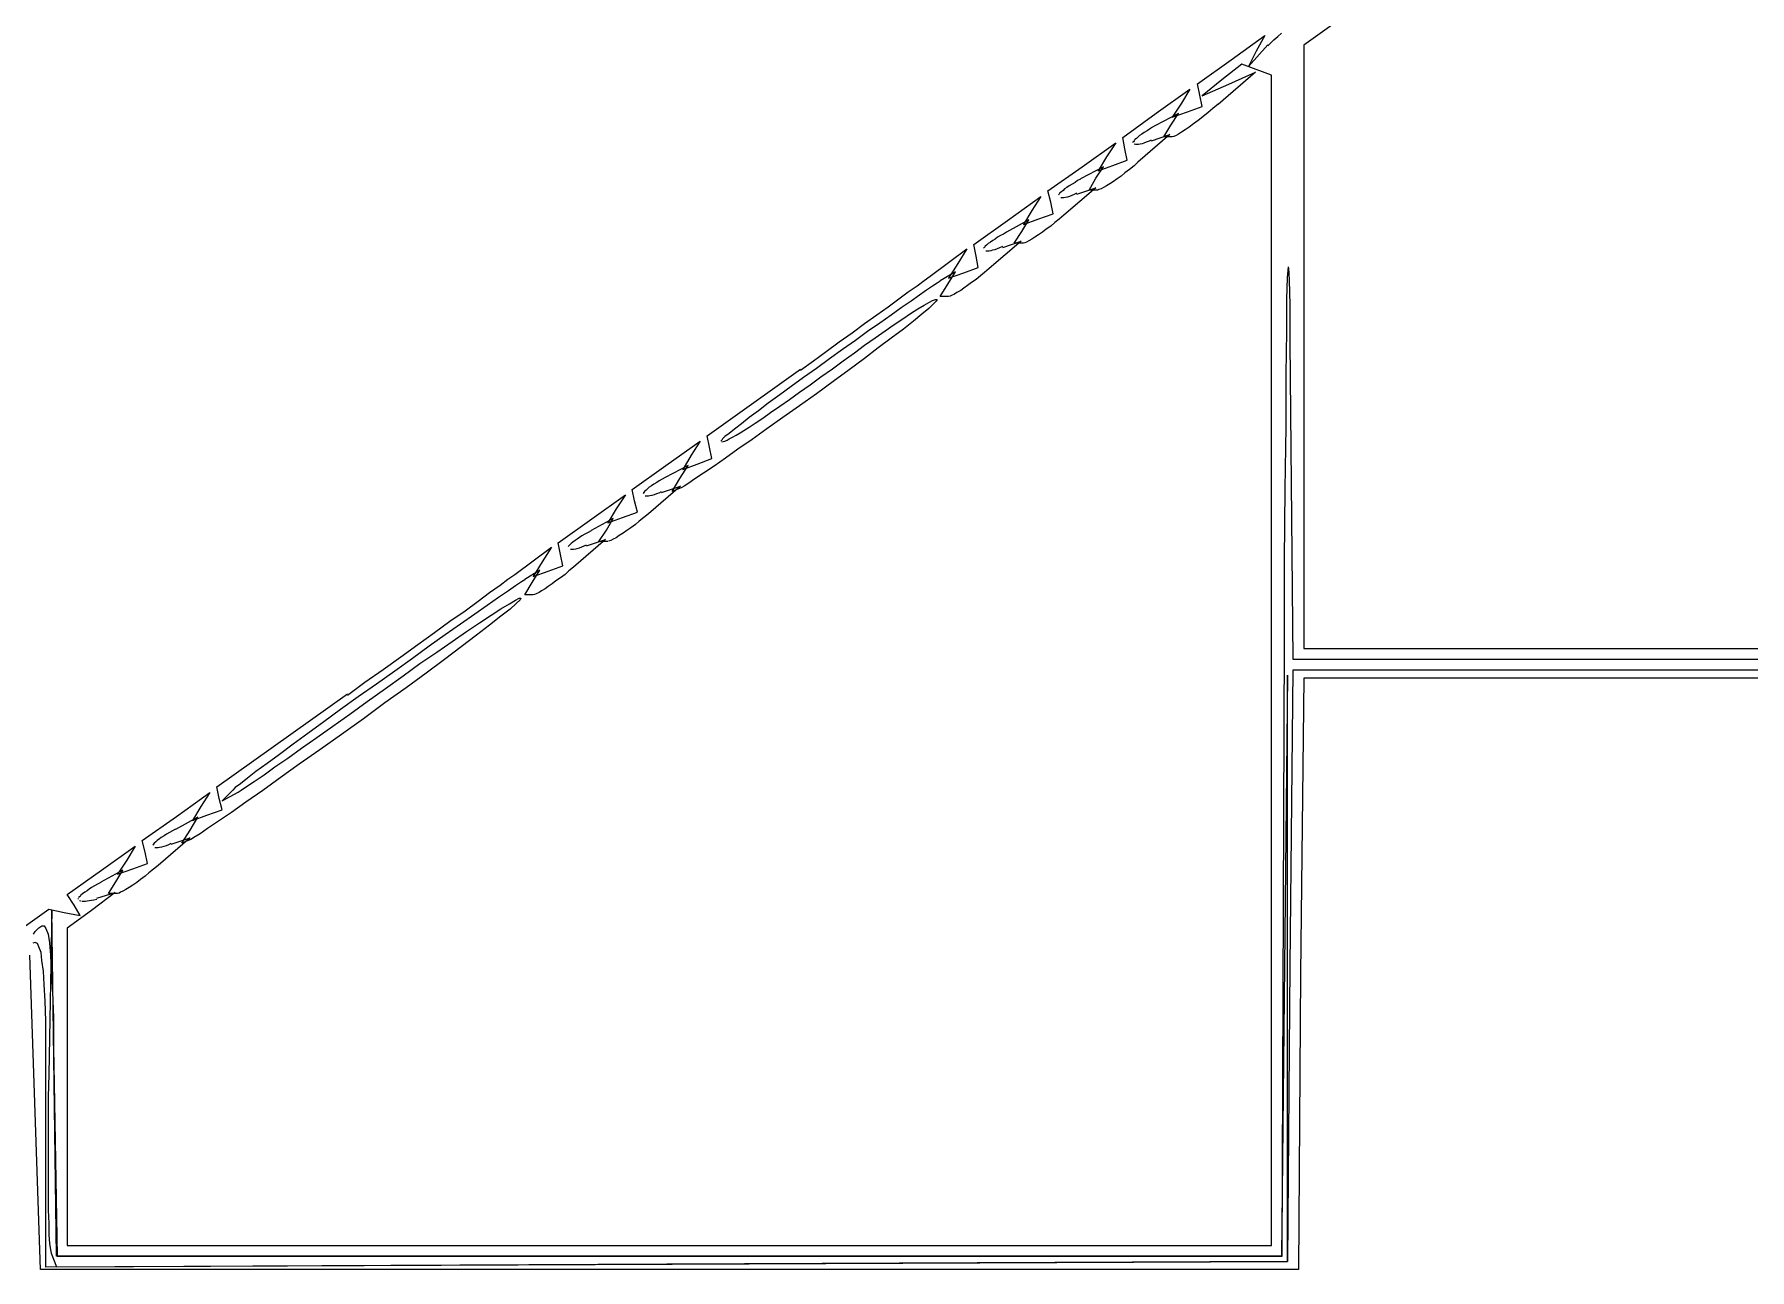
# Model space of a CAD drawing. Extents: x -125 to 152, y -90 to 100.
# Drawn here: x 141.844 to 144.183, y -60.926 to -59.242 of the extents above; entities that cross this region are included whole.
import ezdxf

# ---------------------------------------------------------------- set-up
doc = ezdxf.new("R2010")
doc.units = 0

msp = doc.modelspace()

# ---------------------------------------------------------------- linework, layer by layer
for p, q in [((144.0614, -58.9084), (143.575, -59.2565)), ((143.476, -59.2762), (143.5218, -59.2433)), ((143.4999, -59.2854), (143.526, -59.2559)), ((143.5218, -59.2433), (143.5103, -59.2644)), ((143.526, -59.2575), (143.5302, -59.2533)), ((143.5302, -59.2533), (143.5343, -59.249)), ((143.5343, -59.249), (143.5395, -59.2445)), ((143.5395, -59.2445), (143.5447, -59.2399)), ((143.575, -59.2565), (143.575, -59.6678)), ((143.4301, -59.3091), (143.476, -59.2762)), ((143.4906, -59.2821), (143.4635, -59.3039)), ((143.5103, -59.2898), (143.4906, -59.2821)), ((143.5103, -59.2644), (143.4999, -59.2854)), ((143.4635, -59.3039), (143.4364, -59.3256)), ((143.5093, -59.2931), (143.4583, -59.3372)), ((143.4729, -59.3094), (143.5093, -59.2931)), ((143.5312, -59.2975), (143.5103, -59.2898)), ((143.5312, -60.0953), (143.5312, -59.2975)), ((143.3739, -59.3493), (143.4197, -59.3165)), ((143.4197, -59.3165), (143.4083, -59.3356)), ((143.4333, -59.3246), (143.4301, -59.3091)), ((143.4364, -59.3401), (143.4333, -59.3246)), ((143.4364, -59.3256), (143.4729, -59.3094)), ((143.3281, -59.3822), (143.3739, -59.3493)), ((143.4041, -59.3495), (143.3729, -59.3661)), ((143.3937, -59.3654), (143.4041, -59.3495)), ((143.4083, -59.3356), (143.3958, -59.3548)), ((143.3958, -59.3548), (143.4166, -59.3475)), ((143.4166, -59.3475), (143.4364, -59.3401)), ((143.4374, -59.354), (143.4312, -59.3591)), ((143.4447, -59.3484), (143.4374, -59.354)), ((143.451, -59.3427), (143.4447, -59.3484)), ((143.4583, -59.3368), (143.451, -59.3427)), ((143.3926, -59.3783), (143.3489, -59.4158)), ((143.3541, -59.3776), (143.351, -59.3797)), ((143.3572, -59.3754), (143.3541, -59.3776)), ((143.3614, -59.3731), (143.3572, -59.3754)), ((143.3645, -59.3708), (143.3614, -59.3731)), ((143.3687, -59.3684), (143.3645, -59.3708)), ((143.3676, -59.3868), (143.3926, -59.3783)), ((143.3729, -59.3661), (143.3687, -59.3684)), ((143.3843, -59.3812), (143.3937, -59.3654)), ((143.4041, -59.3776), (143.401, -59.3796)), ((143.4083, -59.375), (143.4041, -59.3776)), ((143.4135, -59.3718), (143.4083, -59.375)), ((143.4187, -59.368), (143.4135, -59.3718)), ((143.4249, -59.3638), (143.4187, -59.368)), ((143.4312, -59.3591), (143.4249, -59.3638)), ((143.2729, -59.4224), (143.3187, -59.3895)), ((143.3187, -59.3895), (143.3062, -59.4087)), ((143.3312, -59.3976), (143.3281, -59.3822)), ((143.3343, -59.4131), (143.3312, -59.3976)), ((143.3427, -59.388), (143.3416, -59.3891)), ((143.3437, -59.3868), (143.3427, -59.388)), ((143.3447, -59.3852), (143.3437, -59.3868)), ((143.3437, -59.391), (143.3458, -59.3914)), ((143.3468, -59.3835), (143.3447, -59.3852)), ((143.3458, -59.3914), (143.3479, -59.3915)), ((143.3489, -59.3817), (143.3468, -59.3835)), ((143.3479, -59.3915), (143.3499, -59.3913)), ((143.351, -59.3797), (143.3489, -59.3817)), ((143.3499, -59.3913), (143.352, -59.3909)), ((143.352, -59.3909), (143.3552, -59.3903)), ((143.3552, -59.3903), (143.3572, -59.3895)), ((143.3572, -59.3895), (143.3604, -59.3883)), ((143.3604, -59.3883), (143.3645, -59.387)), ((143.3645, -59.387), (143.3676, -59.3853)), ((143.3958, -59.3812), (143.3843, -59.3812)), ((143.3979, -59.3808), (143.3958, -59.3812)), ((143.401, -59.3796), (143.3979, -59.3808)), ((143.226, -59.4552), (143.2729, -59.4224)), ((143.302, -59.4221), (143.2708, -59.4386)), ((143.2916, -59.4379), (143.302, -59.4221)), ((143.3062, -59.4087), (143.2947, -59.4279)), ((143.2947, -59.4279), (143.3145, -59.4205)), ((143.3145, -59.4205), (143.3343, -59.4131)), ((143.3437, -59.4209), (143.3374, -59.4258)), ((143.3489, -59.4158), (143.3437, -59.4209)), ((143.2552, -59.448), (143.252, -59.4503)), ((143.2593, -59.4458), (143.2552, -59.448)), ((143.2635, -59.4435), (143.2593, -59.4458)), ((143.2666, -59.4411), (143.2635, -59.4435)), ((143.2708, -59.4389), (143.2666, -59.4411)), ((143.2822, -59.4539), (143.2916, -59.4379)), ((143.3062, -59.4484), (143.302, -59.4506)), ((143.3104, -59.4456), (143.3062, -59.4484)), ((143.3156, -59.4424), (143.3104, -59.4456)), ((143.3208, -59.4388), (143.3156, -59.4424)), ((143.326, -59.4348), (143.3208, -59.4388)), ((143.3312, -59.4304), (143.326, -59.4348)), ((143.3374, -59.4258), (143.3312, -59.4304)), ((143.1708, -59.4955), (143.2166, -59.4626)), ((143.2166, -59.4626), (143.2041, -59.4818)), ((143.2302, -59.4707), (143.226, -59.4552)), ((143.2333, -59.4863), (143.2302, -59.4707)), ((143.2416, -59.4594), (143.2406, -59.4607)), ((143.2406, -59.4607), (143.2406, -59.4607)), ((143.2426, -59.4579), (143.2416, -59.4594)), ((143.2447, -59.4562), (143.2426, -59.4579)), ((143.2437, -59.464), (143.2458, -59.4641)), ((143.2468, -59.4544), (143.2447, -59.4562)), ((143.2458, -59.4641), (143.2479, -59.464)), ((143.2489, -59.4524), (143.2468, -59.4544)), ((143.2916, -59.451), (143.2479, -59.4884)), ((143.2479, -59.464), (143.2499, -59.4635)), ((143.252, -59.4503), (143.2489, -59.4524)), ((143.2499, -59.4635), (143.2531, -59.463)), ((143.2531, -59.463), (143.2562, -59.4622)), ((143.2562, -59.4622), (143.2593, -59.461)), ((143.2593, -59.461), (143.2625, -59.4596)), ((143.2625, -59.4596), (143.2656, -59.4579)), ((143.2656, -59.4595), (143.2916, -59.451)), ((143.2937, -59.4539), (143.2822, -59.4539)), ((143.2958, -59.4534), (143.2937, -59.4539)), ((143.2989, -59.4523), (143.2958, -59.4534)), ((143.302, -59.4506), (143.2989, -59.4523)), ((143.1249, -59.5283), (143.1708, -59.4955)), ((143.2, -59.4947), (143.1697, -59.5114)), ((143.1906, -59.5106), (143.2, -59.4947)), ((143.2041, -59.4818), (143.1927, -59.501)), ((143.1927, -59.501), (143.2124, -59.4936)), ((143.2124, -59.4936), (143.2333, -59.4863)), ((143.2416, -59.4935), (143.2354, -59.4984)), ((143.2479, -59.4884), (143.2416, -59.4935)), ((143.1572, -59.5184), (143.1541, -59.5207)), ((143.1614, -59.5161), (143.1572, -59.5184)), ((143.1656, -59.5139), (143.1614, -59.5161)), ((143.1697, -59.5115), (143.1656, -59.5139)), ((143.1801, -59.5265), (143.1906, -59.5106)), ((143.2083, -59.5183), (143.2041, -59.521)), ((143.2135, -59.5151), (143.2083, -59.5183)), ((143.2187, -59.5115), (143.2135, -59.5151)), ((143.2239, -59.5074), (143.2187, -59.5115)), ((143.2302, -59.503), (143.2239, -59.5074)), ((143.2354, -59.4984), (143.2302, -59.503)), ((143.0656, -59.5714), (143.1156, -59.5343)), ((143.1156, -59.5343), (143.1031, -59.5542)), ((143.1281, -59.5439), (143.1249, -59.5283)), ((143.1395, -59.5321), (143.1385, -59.5333)), ((143.1385, -59.5333), (143.1385, -59.5333)), ((143.1406, -59.5305), (143.1395, -59.5321)), ((143.1426, -59.5289), (143.1406, -59.5305)), ((143.1416, -59.5367), (143.1437, -59.5368)), ((143.1447, -59.527), (143.1426, -59.5289)), ((143.1437, -59.5368), (143.1458, -59.5367)), ((143.1479, -59.525), (143.1447, -59.527)), ((143.1895, -59.5236), (143.1458, -59.5611)), ((143.1458, -59.5367), (143.1489, -59.5362)), ((143.151, -59.5229), (143.1479, -59.525)), ((143.1489, -59.5362), (143.151, -59.5356)), ((143.1541, -59.5207), (143.151, -59.5229)), ((143.151, -59.5356), (143.1541, -59.5348)), ((143.1541, -59.5348), (143.1572, -59.5337)), ((143.1572, -59.5337), (143.1604, -59.5323)), ((143.1604, -59.5323), (143.1645, -59.5306)), ((143.1645, -59.5321), (143.1895, -59.5236)), ((143.1927, -59.5265), (143.1801, -59.5265)), ((143.1947, -59.526), (143.1927, -59.5265)), ((143.1968, -59.525), (143.1947, -59.526)), ((143.2, -59.5233), (143.1968, -59.525)), ((143.2041, -59.521), (143.2, -59.5233)), ((143.0999, -59.5655), (143.0791, -59.5777)), ((143.0895, -59.5822), (143.0999, -59.5655)), ((143.1031, -59.5542), (143.0906, -59.5741)), ((143.1114, -59.5667), (143.1312, -59.5594)), ((143.1312, -59.5594), (143.1281, -59.5439)), ((143.1458, -59.5611), (143.1395, -59.5662)), ((143.5531, -59.5731), (143.5541, -59.5586)), ((143.5541, -59.5586), (143.5541, -59.5586)), ((143.5541, -59.5598), (143.5551, -59.5769)), ((143.0354, -59.5929), (143.0479, -59.5845)), ((143.0479, -59.5845), (143.0572, -59.5772)), ((143.0572, -59.5772), (143.0656, -59.5714)), ((143.0687, -59.585), (143.0604, -59.5905)), ((143.075, -59.5809), (143.0687, -59.585)), ((143.0791, -59.5784), (143.075, -59.5809)), ((143.0791, -59.5992), (143.0895, -59.5822)), ((143.0906, -59.5741), (143.1114, -59.5667)), ((143.1114, -59.5878), (143.1072, -59.5909)), ((143.1166, -59.5842), (143.1114, -59.5878)), ((143.1218, -59.5801), (143.1166, -59.5842)), ((143.1281, -59.5757), (143.1218, -59.5801)), ((143.1343, -59.5711), (143.1281, -59.5757)), ((143.1395, -59.5662), (143.1343, -59.5711)), ((143.552, -59.6026), (143.5531, -59.5731)), ((143.5551, -59.5769), (143.5562, -59.6106)), ((143.0083, -59.613), (143.0229, -59.6025)), ((143.0229, -59.6025), (143.0354, -59.5929)), ((143.0395, -59.6054), (143.026, -59.6146)), ((143.051, -59.5974), (143.0395, -59.6054)), ((143.0489, -59.6161), (143.0572, -59.6111)), ((143.0604, -59.5905), (143.051, -59.5974)), ((143.0572, -59.6111), (143.0635, -59.6073)), ((143.0635, -59.6073), (143.0687, -59.6046)), ((143.0697, -59.6094), (143.0635, -59.6154)), ((143.0687, -59.6046), (143.0728, -59.6032)), ((143.0739, -59.6053), (143.0697, -59.6094)), ((143.0728, -59.6032), (143.075, -59.6033)), ((143.075, -59.6033), (143.0739, -59.6053)), ((143.0906, -59.5992), (143.0791, -59.5992)), ((143.0927, -59.5987), (143.0906, -59.5992)), ((143.0947, -59.5976), (143.0927, -59.5987)), ((143.0989, -59.5959), (143.0947, -59.5976)), ((143.102, -59.5938), (143.0989, -59.5959)), ((143.1072, -59.5909), (143.102, -59.5938)), ((143.552, -59.6467), (143.552, -59.6026)), ((143.5562, -59.6106), (143.5562, -59.6614)), ((142.9593, -59.6485), (142.976, -59.6361)), ((142.976, -59.6361), (142.9926, -59.6243)), ((142.9968, -59.6354), (142.9802, -59.647)), ((142.9926, -59.6243), (143.0083, -59.613)), ((143.0125, -59.6246), (142.9968, -59.6354)), ((143.026, -59.6146), (143.0125, -59.6246)), ((143.0166, -59.6373), (143.0281, -59.6294)), ((143.0281, -59.6294), (143.0385, -59.6223)), ((143.0427, -59.6327), (143.0291, -59.6435)), ((143.0385, -59.6223), (143.0489, -59.6161)), ((143.0541, -59.6232), (143.0427, -59.6327)), ((143.0635, -59.6154), (143.0541, -59.6232)), ((142.9416, -59.6611), (142.9593, -59.6485)), ((142.9635, -59.6591), (142.9458, -59.6715)), ((142.9802, -59.647), (142.9635, -59.6591)), ((142.976, -59.6655), (142.9906, -59.6554)), ((142.9906, -59.6554), (143.0041, -59.646)), ((143.0125, -59.6558), (142.9947, -59.6692)), ((143.0041, -59.646), (143.0166, -59.6373)), ((143.0291, -59.6435), (143.0125, -59.6558)), ((143.551, -59.7048), (143.552, -59.6467)), ((142.9062, -59.6868), (142.9239, -59.674)), ((142.9239, -59.674), (142.9416, -59.6611)), ((142.9458, -59.6715), (142.9281, -59.6843)), ((142.9468, -59.687), (142.9624, -59.676)), ((142.9624, -59.676), (142.976, -59.6655)), ((142.9947, -59.6692), (142.976, -59.6836)), ((143.5562, -59.6614), (143.5604, -60.0938)), ((143.575, -59.6678), (143.575, -60.0792)), ((142.7614, -59.7891), (142.8885, -59.6983)), ((142.8885, -59.6994), (142.9062, -59.6868)), ((142.9104, -59.6971), (142.8926, -59.7096)), ((142.9281, -59.6843), (142.9104, -59.6971)), ((142.9166, -59.7086), (142.9322, -59.6978)), ((142.9322, -59.6978), (142.9468, -59.687)), ((142.9551, -59.699), (142.9333, -59.715)), ((142.976, -59.6836), (142.9551, -59.699)), ((143.551, -59.7766), (143.551, -59.7048)), ((142.876, -59.7218), (142.8604, -59.7334)), ((142.8739, -59.7395), (142.8875, -59.7296)), ((142.8926, -59.7096), (142.876, -59.7218)), ((142.8875, -59.7296), (142.902, -59.7194)), ((142.902, -59.7194), (142.9166, -59.7086)), ((142.9333, -59.715), (142.9104, -59.7316)), ((142.8447, -59.7445), (142.8312, -59.7548)), ((142.8604, -59.7334), (142.8447, -59.7445)), ((142.8479, -59.7572), (142.8604, -59.7487)), ((142.8604, -59.7487), (142.8739, -59.7395)), ((142.8875, -59.7481), (142.8645, -59.7642)), ((142.9104, -59.7316), (142.8875, -59.7481)), ((142.8083, -59.7725), (142.7989, -59.7798)), ((142.8187, -59.7642), (142.8083, -59.7725)), ((142.8312, -59.7548), (142.8187, -59.7642)), ((142.8187, -59.7772), (142.827, -59.7716)), ((142.827, -59.7716), (142.8374, -59.7649)), ((142.8374, -59.7649), (142.8479, -59.7572)), ((142.8645, -59.7642), (142.8427, -59.7795)), ((143.5499, -59.8614), (143.551, -59.7766)), ((142.7051, -59.8294), (142.752, -59.7965)), ((142.752, -59.7965), (142.7395, -59.8156)), ((142.7645, -59.8046), (142.7614, -59.7891)), ((142.7812, -59.795), (142.7802, -59.7962)), ((142.7802, -59.7962), (142.7802, -59.7962)), ((142.7822, -59.7931), (142.7812, -59.795)), ((142.7812, -59.7973), (142.7833, -59.797)), ((142.7854, -59.7902), (142.7822, -59.7931)), ((142.7833, -59.797), (142.7854, -59.7962)), ((142.7916, -59.7857), (142.7854, -59.7902)), ((142.7854, -59.7962), (142.7885, -59.795)), ((142.7885, -59.795), (142.7916, -59.7932)), ((142.7989, -59.7798), (142.7916, -59.7857)), ((142.7916, -59.7932), (142.7958, -59.791)), ((142.7958, -59.791), (142.801, -59.7883)), ((142.801, -59.7883), (142.8062, -59.7852)), ((142.8228, -59.794), (142.8031, -59.8074)), ((142.8062, -59.7852), (142.8114, -59.7817)), ((142.8114, -59.7816), (142.8187, -59.7772)), ((142.8427, -59.7795), (142.8228, -59.794)), ((142.7395, -59.8156), (142.7281, -59.8349)), ((142.7479, -59.8275), (142.7676, -59.8201)), ((142.7676, -59.8201), (142.7645, -59.8046)), ((142.7864, -59.8196), (142.7708, -59.8305)), ((142.8031, -59.8074), (142.7864, -59.8196)), ((142.6593, -59.8622), (142.7051, -59.8294)), ((142.7041, -59.8457), (142.7, -59.848)), ((142.7354, -59.8296), (142.7041, -59.8461)), ((142.7239, -59.8473), (142.7354, -59.8296)), ((142.7281, -59.8349), (142.7479, -59.8275)), ((142.7562, -59.8399), (142.7447, -59.8477)), ((142.7708, -59.8305), (142.7562, -59.8399)), ((142.6041, -59.9024), (142.6499, -59.8696)), ((142.6499, -59.8696), (142.6375, -59.8887)), ((142.6624, -59.8777), (142.6593, -59.8622)), ((142.675, -59.8662), (142.6739, -59.8676)), ((142.6739, -59.8676), (142.6739, -59.8676)), ((142.676, -59.8648), (142.675, -59.8662)), ((142.6781, -59.8631), (142.676, -59.8648)), ((142.6801, -59.8612), (142.6781, -59.8631)), ((142.6822, -59.8593), (142.6801, -59.8612)), ((142.7249, -59.8579), (142.6812, -59.8953)), ((142.6854, -59.8572), (142.6822, -59.8593)), ((142.6833, -59.8705), (142.6864, -59.8699)), ((142.6885, -59.855), (142.6854, -59.8572)), ((142.6864, -59.8699), (142.6895, -59.8691)), ((142.6927, -59.8527), (142.6885, -59.855)), ((142.6895, -59.8691), (142.6927, -59.8679)), ((142.6958, -59.8504), (142.6927, -59.8527)), ((142.6927, -59.8679), (142.6958, -59.8666)), ((142.7, -59.848), (142.6958, -59.8504)), ((142.6958, -59.8666), (142.6989, -59.8649)), ((142.6989, -59.8664), (142.7249, -59.8579)), ((142.7135, -59.865), (142.7239, -59.8473)), ((142.727, -59.8595), (142.7135, -59.865)), ((142.7302, -59.8576), (142.727, -59.8595)), ((142.7364, -59.8536), (142.7302, -59.8576)), ((142.7447, -59.8477), (142.7364, -59.8536)), ((143.5489, -59.9587), (143.5499, -59.8614)), ((142.6375, -59.8887), (142.626, -59.9079)), ((142.6458, -59.9005), (142.6666, -59.8932)), ((142.6666, -59.8932), (142.6624, -59.8777)), ((142.677, -59.8708), (142.6791, -59.8709)), ((142.6791, -59.8709), (142.6812, -59.8708)), ((142.6812, -59.8708), (142.6833, -59.8705)), ((142.5583, -59.9352), (142.6041, -59.9024)), ((142.6333, -59.9016), (142.6031, -59.9182)), ((142.6239, -59.9175), (142.6333, -59.9016)), ((142.626, -59.9079), (142.6458, -59.9005)), ((142.6572, -59.9144), (142.652, -59.9183)), ((142.6635, -59.91), (142.6572, -59.9144)), ((142.6687, -59.9053), (142.6635, -59.91)), ((142.675, -59.9005), (142.6687, -59.9053)), ((142.6812, -59.8954), (142.675, -59.9005)), ((142.5614, -59.9507), (142.5583, -59.9352)), ((142.5728, -59.939), (142.5718, -59.9402)), ((142.5718, -59.9402), (142.5718, -59.9402)), ((142.5739, -59.9375), (142.5728, -59.939)), ((142.576, -59.9358), (142.5739, -59.9375)), ((142.5781, -59.934), (142.576, -59.9358)), ((142.5812, -59.932), (142.5781, -59.934)), ((142.6229, -59.9305), (142.5791, -59.968)), ((142.5843, -59.9298), (142.5812, -59.932)), ((142.5874, -59.9276), (142.5843, -59.9298)), ((142.5906, -59.9254), (142.5874, -59.9276)), ((142.5947, -59.923), (142.5906, -59.9254)), ((142.5906, -59.9406), (142.5937, -59.9392)), ((142.5937, -59.9392), (142.5968, -59.9375)), ((142.5989, -59.9207), (142.5947, -59.923)), ((142.5968, -59.9391), (142.6229, -59.9305)), ((142.6031, -59.9184), (142.5989, -59.9207)), ((142.6135, -59.9333), (142.6239, -59.9175)), ((142.626, -59.9333), (142.6135, -59.9333)), ((142.6302, -59.9319), (142.627, -59.9329)), ((142.627, -59.9329), (142.627, -59.9329)), ((142.6333, -59.9302), (142.6302, -59.9319)), ((142.6375, -59.928), (142.6333, -59.9302)), ((142.6416, -59.9252), (142.6375, -59.928)), ((142.6468, -59.922), (142.6416, -59.9252)), ((142.652, -59.9183), (142.6468, -59.922)), ((142.4989, -59.9783), (142.5489, -59.9411)), ((142.5364, -59.961), (142.5239, -59.981)), ((142.5489, -59.9411), (142.5364, -59.961)), ((142.5645, -59.9662), (142.5614, -59.9507)), ((142.575, -59.9435), (142.577, -59.9436)), ((142.577, -59.9436), (142.5791, -59.9435)), ((142.5791, -59.9435), (142.5822, -59.9431)), ((142.5822, -59.9431), (142.5843, -59.9426)), ((142.5843, -59.9426), (142.5874, -59.9417)), ((142.5874, -59.9417), (142.5906, -59.9406)), ((143.5489, -60.0683), (143.5489, -59.9587)), ((142.4791, -59.9927), (142.4895, -59.9846)), ((142.4895, -59.9846), (142.4989, -59.9783)), ((142.5125, -59.9854), (142.5083, -59.9883)), ((142.5333, -59.9724), (142.5125, -59.985)), ((142.5229, -59.9891), (142.5333, -59.9724)), ((142.5239, -59.981), (142.5447, -59.9736)), ((142.5447, -59.9736), (142.5645, -59.9662)), ((142.5551, -59.987), (142.55, -59.991)), ((142.5614, -59.9826), (142.5551, -59.987)), ((142.5677, -59.978), (142.5614, -59.9826)), ((142.5728, -59.9731), (142.5677, -59.978)), ((142.5791, -59.968), (142.5728, -59.9731)), ((142.4489, -60.0145), (142.4645, -60.0028)), ((142.477, -60.0095), (142.4614, -60.0202)), ((142.4645, -60.0028), (142.4791, -59.9927)), ((142.4906, -60.0005), (142.477, -60.0095)), ((142.4999, -59.9934), (142.4906, -60.0005)), ((142.5083, -59.9883), (142.4999, -59.9934)), ((142.4999, -60.0132), (142.5052, -60.0105)), ((142.5052, -60.0105), (142.5072, -60.0102)), ((142.5072, -60.0102), (142.5062, -60.0125)), ((142.5125, -60.006), (142.5229, -59.9891)), ((142.5239, -60.006), (142.5125, -60.006)), ((142.526, -60.0056), (142.5239, -60.006)), ((142.5281, -60.0046), (142.526, -60.0056)), ((142.5322, -60.0029), (142.5281, -60.0046)), ((142.5354, -60.0006), (142.5322, -60.0029)), ((142.5406, -59.9979), (142.5354, -60.0006)), ((142.5447, -59.9947), (142.5406, -59.9979)), ((142.55, -59.991), (142.5447, -59.9947)), ((142.4104, -60.0419), (142.4312, -60.0276)), ((142.4447, -60.0323), (142.425, -60.0458)), ((142.4312, -60.0276), (142.4489, -60.0145)), ((142.4614, -60.0202), (142.4447, -60.0323)), ((142.451, -60.044), (142.4666, -60.0336)), ((142.4666, -60.0336), (142.4802, -60.0249)), ((142.4802, -60.0249), (142.4916, -60.018)), ((142.4926, -60.0252), (142.4802, -60.0351)), ((142.4916, -60.018), (142.4999, -60.0132)), ((142.501, -60.0176), (142.4926, -60.0252)), ((142.5062, -60.0125), (142.501, -60.0176)), ((142.3666, -60.0734), (142.3895, -60.0573)), ((142.3895, -60.0573), (142.4104, -60.0419)), ((142.425, -60.0458), (142.4041, -60.0605)), ((142.4135, -60.0693), (142.4333, -60.0559)), ((142.4333, -60.0559), (142.451, -60.044)), ((142.4645, -60.0471), (142.4468, -60.0611)), ((142.4802, -60.0351), (142.4645, -60.0471)), ((142.3437, -60.0903), (142.3666, -60.0734)), ((142.3822, -60.0761), (142.3593, -60.0927)), ((142.4041, -60.0605), (142.3822, -60.0761)), ((142.3926, -60.0839), (142.4135, -60.0693)), ((142.426, -60.0769), (142.4031, -60.0942)), ((142.4468, -60.0611), (142.426, -60.0769)), ((143.5458, -60.9076), (143.5489, -60.0683)), ((143.575, -60.0792), (144.3301, -60.0792)), ((142.3197, -60.1075), (142.3437, -60.0903)), ((142.3593, -60.0927), (142.3354, -60.1098)), ((142.3468, -60.1162), (142.3697, -60.0996)), ((142.3697, -60.0996), (142.3926, -60.0839)), ((142.4031, -60.0942), (142.3781, -60.1127)), ((143.5312, -60.8929), (143.5312, -60.0952)), ((143.5604, -60.0938), (144.3156, -60.0938)), ((142.2708, -60.1425), (142.2947, -60.125)), ((142.3104, -60.1275), (142.2854, -60.1451)), ((142.2947, -60.125), (142.3197, -60.1075)), ((142.3354, -60.1098), (142.3104, -60.1275)), ((142.3228, -60.1336), (142.3468, -60.1162)), ((142.3781, -60.1127), (142.351, -60.1325)), ((143.5531, -60.1155), (143.5489, -60.5116)), ((143.5531, -60.5152), (143.5531, -60.1155)), ((143.5604, -60.1085), (143.5562, -60.5118)), ((144.3083, -60.1085), (143.5604, -60.1085)), ((143.575, -60.1195), (143.5708, -60.5227)), ((144.3083, -60.1195), (143.575, -60.1195)), ((142.0927, -60.2679), (142.2708, -60.1409)), ((142.2854, -60.1451), (142.2614, -60.1624)), ((142.2979, -60.1512), (142.3228, -60.1336)), ((142.351, -60.1325), (142.3218, -60.1533)), ((142.2614, -60.1624), (142.2385, -60.179)), ((142.251, -60.1849), (142.2739, -60.1684)), ((142.2739, -60.1684), (142.2979, -60.1512)), ((142.3218, -60.1533), (142.2927, -60.1748)), ((142.2166, -60.1948), (142.1968, -60.2097)), ((142.2385, -60.179), (142.2166, -60.1948)), ((142.2291, -60.2005), (142.251, -60.1849)), ((142.2625, -60.1964), (142.2333, -60.2171)), ((142.2927, -60.1748), (142.2625, -60.1964)), ((142.1968, -60.2097), (142.1781, -60.2234)), ((142.1895, -60.2285), (142.2083, -60.2151)), ((142.2333, -60.2171), (142.2051, -60.2369)), ((142.2083, -60.2151), (142.2291, -60.2005)), ((142.1614, -60.2358), (142.1458, -60.2468)), ((142.1572, -60.2513), (142.1718, -60.2406)), ((142.1781, -60.2234), (142.1614, -60.2358)), ((142.1718, -60.2406), (142.1895, -60.2285)), ((142.2051, -60.2369), (142.1791, -60.2555)), ((142.0958, -60.2834), (142.0927, -60.2679)), ((142.1249, -60.2634), (142.1176, -60.2687)), ((142.1343, -60.2559), (142.1249, -60.2634)), ((142.126, -60.2722), (142.1333, -60.2672)), ((142.1333, -60.2672), (142.1437, -60.2602)), ((142.1458, -60.2468), (142.1343, -60.2559)), ((142.1437, -60.2602), (142.1572, -60.2513)), ((142.1791, -60.2555), (142.1552, -60.2728)), ((142.0374, -60.3081), (142.0833, -60.2753)), ((142.0833, -60.2753), (142.0708, -60.2945)), ((142.0999, -60.299), (142.0958, -60.2834)), ((142.1145, -60.272), (142.0999, -60.2868)), ((142.0999, -60.2868), (142.1218, -60.275)), ((142.1322, -60.2885), (142.1125, -60.3025)), ((142.1176, -60.2687), (142.1145, -60.272)), ((142.1218, -60.275), (142.126, -60.2722)), ((142.1552, -60.2728), (142.1322, -60.2885)), ((141.9906, -60.341), (142.0374, -60.3081)), ((142.0666, -60.3092), (142.0364, -60.3257)), ((142.0562, -60.3269), (142.0666, -60.3092)), ((142.0708, -60.2945), (142.0593, -60.3138)), ((142.0593, -60.3138), (142.0791, -60.3064)), ((142.0791, -60.3064), (142.0999, -60.299)), ((142.0947, -60.3145), (142.0801, -60.3244)), ((142.1125, -60.3025), (142.0947, -60.3145)), ((142.0562, -60.3374), (142.0125, -60.3749)), ((142.0166, -60.3366), (142.0145, -60.3387)), ((142.0208, -60.3344), (142.0166, -60.3366)), ((142.0239, -60.3322), (142.0208, -60.3344)), ((142.0281, -60.3299), (142.0239, -60.3322)), ((142.0322, -60.3276), (142.0281, -60.3299)), ((142.0302, -60.3459), (142.0562, -60.3374)), ((142.0364, -60.3253), (142.0322, -60.3276)), ((142.0447, -60.3446), (142.0562, -60.3269)), ((142.0614, -60.3369), (142.0583, -60.3391)), ((142.0697, -60.3319), (142.0614, -60.3369)), ((142.0801, -60.3244), (142.0697, -60.3319)), ((141.9354, -60.3812), (141.9812, -60.3484)), ((141.9812, -60.3484), (141.9697, -60.3676)), ((141.9947, -60.3566), (141.9906, -60.341)), ((141.9979, -60.372), (141.9947, -60.3566)), ((142.0062, -60.3458), (142.0052, -60.3472)), ((142.0052, -60.3472), (142.0052, -60.3472)), ((142.0072, -60.3444), (142.0062, -60.3458)), ((142.0093, -60.3426), (142.0072, -60.3444)), ((142.0083, -60.3504), (142.0103, -60.3505)), ((142.0114, -60.3407), (142.0093, -60.3426)), ((142.0103, -60.3505), (142.0125, -60.3504)), ((142.0145, -60.3387), (142.0114, -60.3407)), ((142.0125, -60.3504), (142.0145, -60.3501)), ((142.0145, -60.3501), (142.0176, -60.3495)), ((142.0176, -60.3495), (142.0208, -60.3486)), ((142.0208, -60.3486), (142.0239, -60.3475)), ((142.0239, -60.3475), (142.027, -60.3461)), ((142.027, -60.3461), (142.0302, -60.3444)), ((142.0583, -60.3391), (142.0447, -60.3446)), ((141.8885, -60.4145), (141.9354, -60.3812)), ((141.9645, -60.3812), (141.9343, -60.3978)), ((141.9551, -60.3971), (141.9645, -60.3812)), ((141.9697, -60.3676), (141.9572, -60.3868)), ((141.9572, -60.3868), (141.9781, -60.3795)), ((141.9781, -60.3795), (141.9979, -60.372)), ((141.9999, -60.3849), (141.9947, -60.3896)), ((142.0062, -60.3801), (141.9999, -60.3849)), ((142.0125, -60.375), (142.0062, -60.3801)), ((141.9187, -60.4072), (141.9156, -60.4094)), ((141.9218, -60.4049), (141.9187, -60.4072)), ((141.926, -60.4026), (141.9218, -60.4049)), ((141.9301, -60.4003), (141.926, -60.4026)), ((141.9343, -60.398), (141.9301, -60.4003)), ((141.9447, -60.4129), (141.9551, -60.3971)), ((141.9687, -60.4075), (141.9645, -60.4098)), ((141.9729, -60.4048), (141.9687, -60.4075)), ((141.9781, -60.4016), (141.9729, -60.4048)), ((141.9833, -60.3979), (141.9781, -60.4016)), ((141.9885, -60.394), (141.9833, -60.3979)), ((141.9947, -60.3896), (141.9885, -60.394)), ((141.8979, -60.4289), (141.8885, -60.4145)), ((141.9062, -60.4433), (141.8979, -60.4289)), ((141.9041, -60.4198), (141.9031, -60.4208)), ((141.9031, -60.4208), (141.9031, -60.4208)), ((141.9062, -60.4171), (141.9041, -60.4185)), ((141.9041, -60.4185), (141.9041, -60.4185)), ((141.9052, -60.4228), (141.9072, -60.4232)), ((141.9072, -60.4153), (141.9062, -60.4171)), ((141.9093, -60.4135), (141.9072, -60.4153)), ((141.9072, -60.4232), (141.9072, -60.4232)), ((141.9083, -60.4234), (141.9104, -60.4235)), ((141.9124, -60.4115), (141.9093, -60.4135)), ((141.9104, -60.4235), (141.9135, -60.4234)), ((141.9156, -60.4094), (141.9124, -60.4115)), ((141.9135, -60.4234), (141.9156, -60.4232)), ((141.9156, -60.4232), (141.9187, -60.4228)), ((141.9187, -60.4228), (141.9218, -60.4223)), ((141.9541, -60.4117), (141.9218, -60.4361)), ((141.9218, -60.4223), (141.925, -60.4217)), ((141.925, -60.4217), (141.9291, -60.4208)), ((141.9291, -60.4195), (141.9541, -60.4117)), ((141.9572, -60.4129), (141.9447, -60.4129)), ((141.9593, -60.4125), (141.9572, -60.4129)), ((141.9614, -60.4115), (141.9593, -60.4125)), ((141.9645, -60.4098), (141.9614, -60.4115)), ((141.5927, -60.6275), (141.8635, -60.4345)), ((141.8635, -60.4345), (141.8843, -60.4389)), ((141.8676, -60.4353), (141.8635, -60.6599)), ((141.8708, -60.6714), (141.8676, -60.4353)), ((141.8843, -60.4389), (141.9062, -60.4433)), ((141.9218, -60.4361), (141.8885, -60.4604)), ((141.8427, -60.4686), (141.8447, -60.4649)), ((141.8447, -60.4648), (141.8499, -60.4599)), ((141.8499, -60.4599), (141.8541, -60.4572)), ((141.8541, -60.4572), (141.8572, -60.4574)), ((141.8572, -60.4574), (141.8593, -60.461)), ((141.8593, -60.461), (141.8625, -60.4685)), ((141.8625, -60.4685), (141.8645, -60.4804)), ((141.8885, -60.4604), (141.8885, -60.6767)), ((141.8447, -60.7116), (141.8374, -60.4971)), ((141.8447, -60.4799), (141.8416, -60.4808)), ((141.8479, -60.4815), (141.8447, -60.4799)), ((141.8499, -60.4859), (141.8479, -60.4815)), ((141.8531, -60.4934), (141.8499, -60.4859)), ((141.8541, -60.5044), (141.8531, -60.4934)), ((141.8645, -60.4804), (141.8656, -60.4973)), ((141.8656, -60.4973), (141.8666, -60.5195)), ((141.8562, -60.5189), (141.8541, -60.5044)), ((141.8572, -60.5372), (141.8562, -60.5189)), ((141.8666, -60.5195), (141.8687, -60.5476)), ((143.5489, -60.5116), (143.5447, -60.9076)), ((143.5562, -60.5118), (143.5531, -60.915)), ((143.5531, -60.9149), (143.5531, -60.5152)), ((143.5708, -60.5227), (143.5677, -60.926)), ((141.8583, -60.5597), (141.8572, -60.5372)), ((141.8687, -60.5476), (141.8697, -60.5822)), ((141.8593, -60.5866), (141.8583, -60.5597)), ((141.8593, -60.618), (141.8593, -60.5866)), ((141.8697, -60.5822), (141.8697, -60.6237)), ((141.8593, -60.6545), (141.8593, -60.618)), ((141.8697, -60.6237), (141.8708, -60.6728)), ((141.8593, -60.696), (141.8593, -60.6545)), ((141.8635, -60.6599), (141.8625, -60.6904)), ((141.8739, -60.9076), (141.8708, -60.6714)), ((141.8708, -60.6728), (141.8749, -60.9076)), ((141.8885, -60.6767), (141.8885, -60.8929)), ((141.852, -60.926), (141.8447, -60.7116)), ((141.8593, -60.9225), (141.8593, -60.6962)), ((141.8625, -60.6904), (141.8625, -60.7201)), ((141.8625, -60.7201), (141.8625, -60.7486)), ((141.8625, -60.7486), (141.8625, -60.7756)), ((141.8625, -60.7756), (141.8625, -60.8009)), ((141.8625, -60.8009), (141.8625, -60.8241)), ((141.8625, -60.8241), (141.8625, -60.845)), ((141.8625, -60.845), (141.8635, -60.8631)), ((141.8635, -60.8631), (141.8635, -60.8783)), ((141.8635, -60.8783), (141.8645, -60.8904)), ((141.8645, -60.8904), (141.8656, -60.8988)), ((141.8656, -60.8988), (141.8666, -60.9034)), ((141.8885, -60.8929), (142.7104, -60.8929)), ((142.7104, -60.8929), (143.5312, -60.8929)), ((142.7062, -60.9187), (141.8593, -60.9225)), ((141.8666, -60.9034), (141.8739, -60.9223)), ((142.7093, -60.9076), (141.8739, -60.9076)), ((141.8739, -60.9223), (142.7135, -60.9185)), ((141.8749, -60.9076), (142.7104, -60.9076)), ((143.5531, -60.915), (142.7062, -60.9187)), ((143.5447, -60.9076), (142.7093, -60.9076)), ((142.7104, -60.9076), (143.5458, -60.9076)), ((142.7135, -60.9185), (143.5531, -60.9149)), ((142.7104, -60.926), (141.852, -60.926)), ((143.5677, -60.926), (142.7104, -60.926))]:
    msp.add_line(p, q)

doc.saveas('drawing.dxf')
